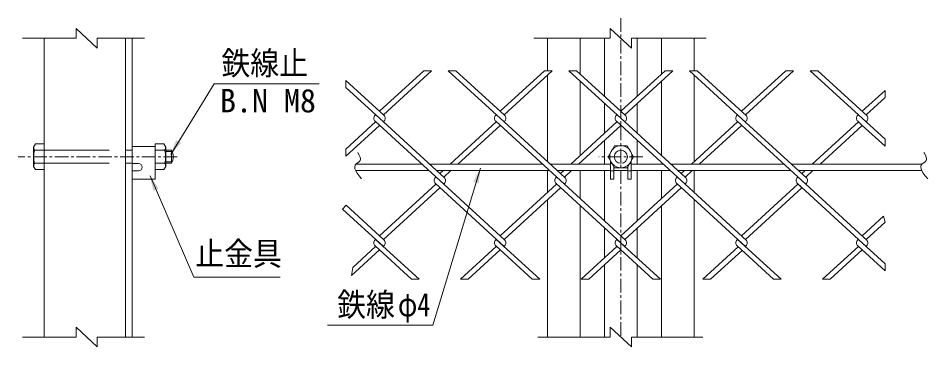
# Model space of a CAD drawing. Units: millimetres, scale not verified. Extents: x -4455 to 4455, y -3150 to 3150.
# Drawn here: x 1142 to 2815, y 361 to 966 of the extents above; entities that cross this region are included whole.
import ezdxf
from ezdxf.enums import TextEntityAlignment as Align

# ---------------------------------------------------------------- set-up
doc = ezdxf.new("R2010")
doc.units = ezdxf.units.MM
doc.header["$LTSCALE"] = 20
doc.linetypes.add('DASHED', pattern=[7.5, 6, -1.5])
doc.linetypes.add('USER1', pattern=[2, 1.25, -0.25, 0.25, -0.25])
doc.layers.add('0-0_7詳細', color=7, linetype='Continuous', lineweight=18)
doc.styles.add('ＭＳ ゴシック', font='')
doc.styles.get('ＭＳ ゴシック').set_extended_font_data('MS Gothic')

msp = doc.modelspace()

# ---------------------------------------------------------------- linework, layer by layer
at = {"layer": '0-0_7詳細', "color": 1, "linetype": 'USER1'}
for p, q in [((2250.31, 966.3), (2250.31, 378.95)), ((1434, 711.05), (1141.52, 711.05)), ((2290.6, 711.05), (2209.96, 711.05))]:
    msp.add_line(p, q, dxfattribs=at)
at = {"layer": '0-0_7詳細', "color": 4}
for p, q in [((1247.94, 929.26), (1247.94, 947.26)), ((1286.71, 911.26), (1247.94, 947.26)), ((2269.69, 911.26), (2230.92, 947.26)), ((2230.92, 929.26), (2230.92, 947.26)), ((1247.94, 929.26), (1149.37, 929.26)), ((1286.71, 929.26), (1373.92, 929.26)), ((1286.71, 929.26), (1286.71, 911.26)), ((2230.92, 929.26), (2090.39, 929.26)), ((2269.69, 929.26), (2407.52, 929.26)), ((2269.69, 929.26), (2269.69, 911.26)), ((1286.71, 360.95), (1247.94, 396.95)), ((1247.94, 378.95), (1247.94, 396.95)), ((2269.69, 360.95), (2230.92, 396.95)), ((2230.92, 378.95), (2230.92, 396.95)), ((1247.94, 378.95), (1149.37, 378.95)), ((1286.71, 378.95), (1373.92, 378.95)), ((1286.71, 378.95), (1286.71, 360.95)), ((2230.92, 378.95), (2097.58, 378.95)), ((2269.69, 378.95), (2401.25, 378.95)), ((2269.69, 378.95), (2269.69, 360.95))]:
    msp.add_line(p, q, dxfattribs=at)
at = {"layer": '0-0_7詳細'}
for p, q in [((1189.14, 929.26), (1189.14, 378.95)), ((1339.14, 929.26), (1339.14, 378.95)), ((1351.14, 929.26), (1351.14, 378.95)), ((2115.31, 929.26), (2115.31, 869.42)), ((2175.31, 929.26), (2175.31, 863.59)), ((2220.31, 929.26), (2220.31, 822.35)), ((2280.31, 929.26), (2280.31, 822.35)), ((2325.31, 929.26), (2325.31, 863.59)), ((2385.31, 929.26), (2385.31, 869.42)), ((2115.31, 861.59), (2115.31, 702.09)), ((2385.31, 861.59), (2385.31, 702.09)), ((2175.31, 850.56), (2175.31, 713.11)), ((2325.31, 850.56), (2325.31, 713.11)), ((2220.31, 809.33), (2220.31, 754.35)), ((2280.31, 809.33), (2280.31, 754.35)), ((2243.2, 788.35), (2242.13, 787.37)), ((2243.2, 788.35), (2242.13, 787.37)), ((2220.31, 741.33), (2220.31, 697.7)), ((2280.31, 741.33), (2280.31, 697.7)), ((1169.94, 728.81), (1173.27, 734.57)), ((1169.94, 693.29), (1169.94, 728.81)), ((1172, 723.05), (1189.14, 723.05)), ((1173.27, 734.57), (1189.14, 734.57)), ((1189.14, 687.53), (1189.14, 734.57)), ((1351.14, 730.01), (1351.14, 698.51)), ((1351.14, 730.01), (1393.74, 730.01)), ((1393.74, 687.53), (1393.74, 734.57)), ((1409.62, 734.57), (1393.74, 734.57)), ((1393.74, 730.01), (1393.74, 670.01)), ((1410.88, 723.05), (1393.74, 723.05)), ((1412.94, 728.81), (1409.62, 734.57)), ((1412.94, 693.29), (1412.94, 728.81)), ((1412.94, 723.05), (1423.6, 723.05)), ((1423.6, 699.05), (1423.6, 723.05)), ((1169.94, 693.29), (1173.27, 687.53)), ((1172, 699.05), (1189.14, 699.05)), ((1173.27, 687.53), (1189.14, 687.53)), ((1351.14, 698.51), (1362.99, 698.51)), ((1410.88, 699.05), (1393.74, 699.05)), ((1412.94, 699.05), (1423.6, 699.05)), ((1763.06, 697.7), (1883.86, 697.7)), ((1898.07, 697.7), (2105.89, 697.7)), ((2120.1, 697.7), (2231.56, 697.7)), ((2231.56, 702.79), (2231.56, 670.01)), ((2234.03, 698.51), (2231.56, 698.51)), ((2237.56, 692.4), (2237.56, 670.01)), ((2266.59, 698.51), (2269.06, 698.51)), ((2269.06, 702.79), (2269.06, 670.01)), ((2269.06, 697.7), (2327.92, 697.7)), ((2342.13, 697.7), (2549.95, 697.7)), ((2564.16, 697.7), (2804.72, 697.7)), ((1351.14, 685.01), (1351.14, 670.01)), ((1351.14, 685.01), (1362.99, 685.01)), ((1351.14, 670.01), (1393.74, 670.01)), ((1762.33, 685.7), (1896.96, 685.7)), ((1911.17, 685.7), (2118.99, 685.7)), ((2115.31, 685.7), (2115.31, 645.11)), ((2133.2, 685.7), (2231.56, 685.7)), ((2175.31, 685.7), (2175.31, 634.09)), ((2220.31, 685.7), (2220.31, 592.86)), ((2237.56, 685.01), (2231.56, 685.01)), ((2237.56, 670.01), (2231.56, 670.01)), ((2237.56, 685.7), (2263.06, 685.7)), ((2263.06, 685.01), (2269.06, 685.01)), ((2269.06, 685.7), (2341.02, 685.7)), ((2280.31, 685.7), (2280.31, 592.86)), ((2325.31, 685.7), (2325.31, 634.09)), ((2355.23, 685.7), (2563.04, 685.7)), ((2385.31, 685.7), (2385.31, 645.11)), ((2577.25, 685.7), (2803.99, 685.7)), ((2115.31, 632.09), (2115.31, 378.95)), ((2175.31, 621.07), (2175.31, 378.95)), ((2325.31, 621.07), (2325.31, 378.95)), ((2385.31, 632.09), (2385.31, 378.95)), ((2220.31, 579.84), (2220.31, 524.86)), ((2280.31, 579.84), (2280.31, 524.86)), ((2220.31, 511.84), (2220.31, 378.95)), ((2280.31, 511.84), (2280.31, 378.95))]:
    msp.add_line(p, q, dxfattribs=at)
at = {"layer": '0-0_7詳細', "color": 3}
for p, q in [((1887.62, 869.42), (1806.25, 794.86)), ((1901.83, 869.42), (1813.36, 788.35)), ((1901.83, 869.42), (1887.62, 869.42)), ((2035.38, 775.33), (1932.7, 869.42)), ((2109.65, 869.42), (2028.28, 794.86)), ((2123.86, 869.42), (2035.38, 788.35)), ((2123.86, 869.42), (2109.65, 869.42)), ((2257.41, 775.33), (2154.73, 869.42)), ((2331.68, 869.42), (2250.31, 794.86)), ((2345.88, 869.42), (2257.41, 788.35)), ((2345.88, 869.42), (2331.68, 869.42)), ((2390.97, 869.42), (2376.76, 869.42)), ((2480.51, 774.35), (2376.76, 869.42)), ((2481.58, 786.39), (2390.97, 869.42)), ((2553.7, 869.42), (2472.34, 794.86)), ((2567.91, 869.42), (2479.44, 788.35)), ((2567.91, 869.42), (2553.7, 869.42)), ((2701.47, 775.33), (2598.79, 869.42)), ((2613, 869.42), (2598.79, 869.42)), ((2703.61, 786.39), (2613, 869.42)), ((1744.14, 851.78), (1744.14, 838.76)), ((1814.43, 787.37), (1744.14, 851.78)), ((1813.36, 775.33), (1744.14, 838.76)), ((2736.39, 833.37), (2694.36, 794.86)), ((2736.39, 820.35), (2701.47, 788.35)), ((2736.39, 820.35), (2736.39, 833.37)), ((1799.15, 788.35), (1798.08, 787.37)), ((1799.15, 788.35), (1798.08, 787.37)), ((2021.18, 788.35), (2020.1, 787.37)), ((2021.18, 788.35), (2020.1, 787.37)), ((2021.18, 788.35), (2020.1, 787.37)), ((2021.18, 788.35), (2020.1, 787.37)), ((2258.48, 787.37), (2250.31, 794.86)), ((2465.23, 788.35), (2464.16, 787.37)), ((2465.23, 788.35), (2464.16, 787.37)), ((2687.26, 788.35), (2686.19, 787.37)), ((2687.26, 788.35), (2686.19, 787.37)), ((1799.15, 775.33), (1744.14, 724.92)), ((1924.37, 660.58), (1798.08, 776.31)), ((1813.36, 775.33), (1814.79, 776.65)), ((1814.43, 776.31), (1813.36, 775.33)), ((1925.44, 672.62), (1813.36, 775.33)), ((2021.18, 775.33), (1936.46, 697.7)), ((2146.4, 660.58), (2020.1, 776.31)), ((2036.46, 776.31), (2035.38, 775.33)), ((2147.47, 672.62), (2035.38, 775.33)), ((2243.2, 775.33), (2158.49, 697.7)), ((2368.43, 660.58), (2242.13, 776.31)), ((2258.48, 776.31), (2257.41, 775.33)), ((2369.5, 672.62), (2257.41, 775.33)), ((2465.23, 775.33), (2380.51, 697.7)), ((2590.46, 660.58), (2464.16, 776.31)), ((2480.51, 776.31), (2479.44, 775.33)), ((2592.6, 671.64), (2480.51, 774.35)), ((2687.26, 775.33), (2602.54, 697.7)), ((2694.36, 768.82), (2686.19, 776.31)), ((2702.91, 776.65), (2701.47, 775.33)), ((2702.91, 776.65), (2701.47, 775.33)), ((2702.54, 776.31), (2701.47, 775.33)), ((2702.54, 776.31), (2701.47, 775.33)), ((2736.39, 743.33), (2701.47, 775.33)), ((1806.25, 768.82), (1744.14, 711.9)), ((2028.28, 768.82), (1950.67, 697.7)), ((2250.31, 768.82), (2172.7, 697.7)), ((2472.34, 768.82), (2394.72, 697.7)), ((2694.36, 768.82), (2616.75, 697.7)), ((2736.39, 730.31), (2694.36, 768.82)), ((2736.39, 730.31), (2736.39, 743.33)), ((1744.14, 724.92), (1744.14, 711.9)), ((1910.16, 673.6), (1909.09, 672.62)), ((1910.16, 673.6), (1909.09, 672.62)), ((1923.36, 685.7), (1917.27, 680.11)), ((1925.44, 672.62), (1917.27, 680.11)), ((1937.57, 685.7), (1924.37, 673.6)), ((2132.19, 673.6), (2131.12, 672.62)), ((2132.19, 673.6), (2131.12, 672.62)), ((2145.39, 685.7), (2139.29, 680.11)), ((2147.47, 672.62), (2139.29, 680.11)), ((2159.6, 685.7), (2146.4, 673.6)), ((2354.22, 673.6), (2353.15, 672.62)), ((2354.22, 673.6), (2353.15, 672.62)), ((2367.42, 685.7), (2361.32, 680.11)), ((2381.63, 685.7), (2368.43, 673.6)), ((2576.25, 673.6), (2575.17, 672.62)), ((2576.25, 673.6), (2575.17, 672.62)), ((2589.45, 685.7), (2583.35, 680.11)), ((2603.66, 685.7), (2590.46, 673.6)), ((1910.16, 660.58), (1806.25, 565.37)), ((1917.27, 654.07), (1813.36, 558.86)), ((2035.38, 545.84), (1909.09, 661.56)), ((1924.37, 660.58), (1925.81, 661.9)), ((1925.44, 661.56), (1924.37, 660.58)), ((2036.46, 557.88), (1924.37, 660.58)), ((2132.19, 660.58), (2028.28, 565.37)), ((2139.29, 654.07), (2035.38, 558.86)), ((2257.41, 545.84), (2131.12, 661.56)), ((2147.47, 661.56), (2146.4, 660.58)), ((2258.48, 557.88), (2146.4, 660.58)), ((2354.22, 660.58), (2250.31, 565.37)), ((2361.32, 654.07), (2257.41, 558.86)), ((2480.51, 544.85), (2353.15, 661.56)), ((2369.5, 661.56), (2368.43, 660.58)), ((2481.58, 556.89), (2368.43, 660.58)), ((2576.25, 660.58), (2472.34, 565.37)), ((2583.35, 654.07), (2479.44, 558.86)), ((2702.54, 544.85), (2575.17, 661.56)), ((2583.35, 654.07), (2575.17, 661.56)), ((2591.89, 661.9), (2590.46, 660.58)), ((2591.53, 661.56), (2590.46, 660.58)), ((2591.53, 661.56), (2590.46, 660.58)), ((2703.61, 556.89), (2590.46, 660.58)), ((1744.91, 621.58), (1738.38, 614.54)), ((1814.43, 557.88), (1744.91, 621.58)), ((1813.36, 545.84), (1738.38, 614.54)), ((2733.65, 601.36), (2694.36, 565.37)), ((2736.39, 590.86), (2701.47, 558.86)), ((2733.65, 601.36), (2736.39, 590.86)), ((1799.15, 558.86), (1798.08, 557.88)), ((1799.15, 558.86), (1798.08, 557.88)), ((1879.38, 485.34), (1799.15, 558.86)), ((1814.43, 557.88), (1806.25, 565.37)), ((2021.18, 558.86), (2020.1, 557.88)), ((2021.18, 558.86), (2020.1, 557.88)), ((2101.41, 485.34), (2021.18, 558.86)), ((2036.46, 557.88), (2028.28, 565.37)), ((2243.2, 558.86), (2242.13, 557.88)), ((2243.2, 558.86), (2242.13, 557.88)), ((2323.44, 485.34), (2243.2, 558.86)), ((2465.23, 558.86), (2464.16, 557.88)), ((2465.23, 558.86), (2464.16, 557.88)), ((2545.46, 485.34), (2465.23, 558.86)), ((2687.26, 558.86), (2686.19, 557.88)), ((2687.26, 558.86), (2686.19, 557.88)), ((2736.57, 513.67), (2687.26, 558.86)), ((1806.25, 539.33), (1754.9, 492.27)), ((1865.17, 485.34), (1798.08, 546.82)), ((1814.43, 546.82), (1813.36, 545.84)), ((2021.18, 545.84), (1955.15, 485.34)), ((2028.28, 539.33), (1969.36, 485.34)), ((2087.2, 485.34), (2020.1, 546.82)), ((2036.46, 546.82), (2035.38, 545.84)), ((2243.2, 545.84), (2177.18, 485.34)), ((2250.31, 539.33), (2191.39, 485.34)), ((2309.23, 485.34), (2242.13, 546.82)), ((2258.48, 546.82), (2257.41, 545.84)), ((2466.3, 544.85), (2401.35, 485.34)), ((2531.25, 485.34), (2464.16, 546.82)), ((2472.34, 539.33), (2464.16, 546.82)), ((2480.51, 546.82), (2479.44, 545.84)), ((2480.51, 546.82), (2479.44, 545.84)), ((2687.26, 545.84), (2621.24, 485.34)), ((2694.36, 539.33), (2635.45, 485.34)), ((2694.36, 539.33), (2686.19, 546.82)), ((2702.54, 546.82), (2701.47, 545.84)), ((2702.54, 546.82), (2701.47, 545.84)), ((1879.38, 485.34), (1865.17, 485.34)), ((1969.36, 485.34), (1955.15, 485.34)), ((2101.41, 485.34), (2087.2, 485.34)), ((2191.39, 485.34), (2177.18, 485.34)), ((2323.44, 485.34), (2309.23, 485.34)), ((2545.46, 485.34), (2531.25, 485.34)), ((2635.45, 485.34), (2621.24, 485.34))]:
    msp.add_line(p, q, dxfattribs=at)
at = {"layer": '0-0_7詳細', "color": 3, "linetype": 'DASHED'}
for p, q in [((1189.14, 723.05), (1351.14, 723.05)), ((1189.14, 699.05), (1351.14, 699.05))]:
    msp.add_line(p, q, dxfattribs=at)
at = {"layer": '0-0_7詳細', "color": 1}
for p, q in [((1412.94, 720.65), (1424.81, 720.65)), ((1412.94, 701.45), (1424.81, 701.45))]:
    msp.add_line(p, q, dxfattribs=at)
at = {"layer": '0-0_7詳細', "color": 3}
for points in [[(2036.46, 787.37), (1946.91, 869.42), (1932.7, 869.42)], [(2258.48, 787.37), (2168.94, 869.42), (2154.73, 869.42)], [(1799.15, 545.84), (1756.94, 507.16), (1754.9, 492.27)], [(2473.41, 538.34), (2415.56, 485.34), (2401.35, 485.34)], [(2736.57, 513.67), (2736.35, 500.85), (2686.19, 546.82)]]:
    msp.add_lwpolyline(points, dxfattribs=at)
at = {"layer": '0-0_7詳細', "color": 1}
for points in [[(1695.57, 845.61), (1501.78, 845.61), (1422.08, 715.35)], [(1710.67, 400.56), (1904.57, 400.56), (1991.84, 690.2)], [(1623.46, 489.53), (1464.95, 489.53), (1384.08, 676.05)]]:
    msp.add_lwpolyline(points, dxfattribs=at)
at = {"layer": '0-0_7詳細', "color": 3}
msp.add_lwpolyline([(2226.79, 711.05), (2238.55, 731.42), (2262.07, 731.42), (2273.83, 711.05), (2262.07, 690.68), (2238.55, 690.68)], close=True, dxfattribs=at)
at = {"layer": '0-0_7詳細', "color": 4}
for points in [[(1766.13, 718.79), (1766.44, 718.41), (1769.1, 714.21), (1770.67, 710.45), (1771.14, 707.13), (1770.51, 704.26), (1768.79, 701.83), (1765.98, 699.84), (1763.15, 697.83), (1761.39, 695.35), (1760.71, 692.39), (1761.11, 688.96), (1762.57, 685.05), (1765.11, 680.67), (1768.73, 675.81), (1773.41, 670.48)], [(2807.79, 718.79), (2808.1, 718.41), (2810.77, 714.21), (2812.33, 710.45), (2812.8, 707.13), (2812.18, 704.26), (2810.46, 701.83), (2807.64, 699.84), (2804.81, 697.83), (2803.06, 695.35), (2802.38, 692.39), (2802.77, 688.96), (2804.24, 685.05), (2806.78, 680.67), (2810.39, 675.81), (2815.08, 670.48)]]:
    msp.add_lwpolyline(points, dxfattribs=at)
at = {"layer": '0-0_7詳細'}
for points in [[(1412.94, 693.29), (1409.62, 687.53), (1393.74, 687.53)], [(2263.06, 692.4), (2263.06, 670.01), (2269.06, 670.01)]]:
    msp.add_lwpolyline(points, dxfattribs=at)
at = {"layer": '0-0_7詳細', "color": 3}
for radius in [20.4, 12]:
    msp.add_circle((2250.31, 711.05), radius, dxfattribs=at)
for centre, start, end in [((1803.14, 781.84), 132.5, 227.5), ((1809.36, 781.84), 312.5, 47.5), ((2025.17, 781.84), 132.5, 227.5), ((2031.39, 781.84), 312.5, 47.5), ((2247.2, 781.84), 132.5, 227.5), ((2253.42, 781.84), 312.5, 47.5), ((2469.23, 781.84), 132.5, 227.5), ((2475.44, 781.84), 312.5, 47.5), ((2691.26, 781.84), 132.5, 227.5), ((2697.47, 781.84), 312.5, 47.5), ((1914.16, 667.09), 132.5, 227.5), ((1920.37, 667.09), 312.5, 47.5), ((2136.19, 667.09), 132.5, 227.5), ((2142.4, 667.09), 312.5, 47.5), ((2358.21, 667.09), 132.5, 227.5), ((2364.43, 667.09), 312.5, 47.5), ((2580.24, 667.09), 132.5, 227.5), ((2586.46, 667.09), 312.5, 47.5), ((1803.14, 552.35), 132.5, 227.5), ((1809.36, 552.35), 312.5, 47.5), ((2025.17, 552.35), 132.5, 227.5), ((2031.39, 552.35), 312.5, 47.5), ((2247.2, 552.35), 132.5, 227.5), ((2253.42, 552.35), 312.5, 47.5), ((2469.23, 552.35), 132.5, 227.5), ((2475.44, 552.35), 312.5, 47.5), ((2691.26, 552.35), 132.5, 227.5), ((2697.47, 552.35), 312.5, 47.5)]:
    msp.add_arc(centre, 7.5, start, end, dxfattribs=at)
at = {"layer": '0-0_7詳細'}
for centre, radius, start, end in [((1179.03, 728.81), 9.09, 180, 219.3382), ((1205.94, 711.05), 36, 160.52878, 199.47122), ((1403.85, 728.81), 9.09, 320.6618, 0), ((1376.94, 711.05), 36, 340.52878, 19.47122), ((1402.82, 711.05), 24, 330, 30), ((1179.03, 693.29), 9.09, 140.6618, 180), ((1362.99, 691.76), 6.75, 270, 90), ((1403.85, 693.29), 9.09, 0, 39.3382)]:
    msp.add_arc(centre, radius, start, end, dxfattribs=at)
at = {"layer": '0-0_7詳細', "color": 1}
for points in [[(1421.04, 713.65), (1432.25, 741.95), (1441.14, 736.52)], [(1992.42, 692.12), (1988.75, 661.89), (1978.77, 664.9)], [(1383.28, 677.89), (1399.99, 652.44), (1390.43, 648.29)]]:
    msp.add_solid(points, dxfattribs=at)

# ---------------------------------------------------------------- texts
at = {"layer": '0-0_7詳細', "color": 3, "style": 'ＭＳ ゴシック'}
for s, width, p in [('鉄線止', 0.9, (1515.42, 848.8)), ('止金具', 0.9, (1467.29, 497.93)), ('鉄線', 0.9, (1728.34, 404.15)), ('φ4', 0.8, (1840.13, 404.15))]:
    msp.add_text(s, height=43.26, dxfattribs=dict(at, width=width)).set_placement(p, align=Align.BOTTOM_LEFT)
msp.add_text('B.N M8', height=43.26, dxfattribs=at).set_placement((1512.85, 779.83), align=Align.BOTTOM_LEFT)

doc.saveas('drawing.dxf')
